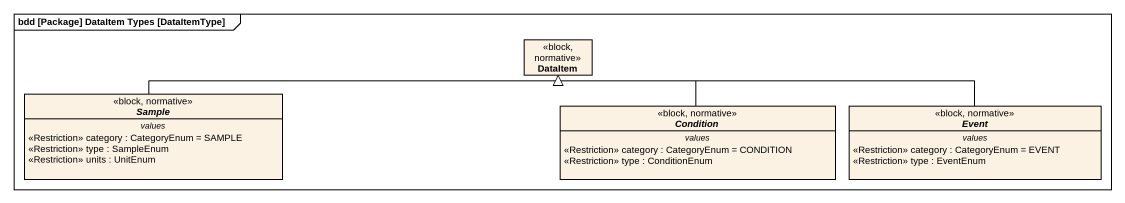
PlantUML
@startuml
mainframe bdd [Package] DataItem Types [DataItemType]
hide circle
hide empty members
class DataItem <<block, normative>>
abstract class Sample <<block, normative>> {
  -- values --
  <<Restriction>> category : CategoryEnum = SAMPLE
  <<Restriction>> type : SampleEnum
  <<Restriction>> units : UnitEnum
}
abstract class Condition <<block, normative>> {
  -- values --
  <<Restriction>> category : CategoryEnum = CONDITION
  <<Restriction>> type : ConditionEnum
}
abstract class Event <<block, normative>> {
  -- values --
  <<Restriction>> category : CategoryEnum = EVENT
  <<Restriction>> type : EventEnum
}
Sample -right-|> DataItem
Condition -up-|> DataItem
Event -left-|> DataItem
@enduml
